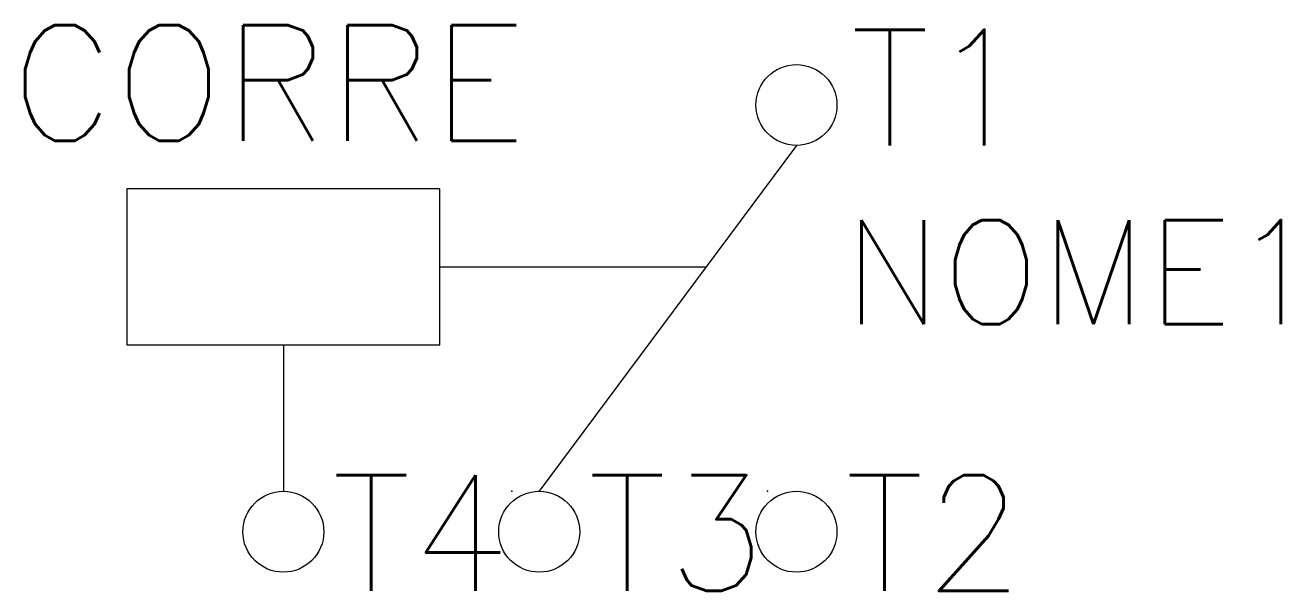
# Model space of a CAD drawing. Header units: millimetres. Extents: x 2662.5 to 2684.2, y 1251.8 to 1261.6.
import ezdxf
from ezdxf.enums import TextEntityAlignment as Align

# ---------------------------------------------------------------- set-up
doc = ezdxf.new("R2010")
doc.units = ezdxf.units.MM
doc.linetypes.add('CONTINU', pattern=[0])
doc.styles.add('TEXTSTYL', font='simplex')

msp = doc.modelspace()

# ---------------------------------------------------------------- linework, layer by layer
at = {"linetype": 'CONTINU'}
msp.add_line((2675.795, 1259.545), (2671.348, 1253.563), dxfattribs=at)
for p, q in [((2669.628, 1257.445), (2674.234, 1257.445)), ((2666.925, 1256.094), (2666.925, 1253.563))]:
    msp.add_line(p, q)
for points in [[(2675.795, 1259.545), (2675.795, 1259.545)], [(2664.222, 1256.094), (2669.628, 1256.094), (2669.628, 1258.797), (2664.222, 1258.797), (2664.222, 1256.094)], [(2666.925, 1253.563), (2666.925, 1253.563)], [(2670.872, 1253.563), (2670.872, 1253.563)], [(2671.348, 1253.563), (2671.348, 1253.563)], [(2675.295, 1253.563), (2675.295, 1253.563)]]:
    msp.add_lwpolyline(points, dxfattribs=at)
for centre in [(2675.795, 1260.245), (2666.925, 1252.863), (2671.348, 1252.863), (2675.795, 1252.863)]:
    msp.add_circle(centre, 0.7)
for p in [(2666.925, 1253.563), (2670.872, 1253.563), (2671.348, 1253.563), (2675.295, 1253.563)]:
    msp.add_point(p)

# ---------------------------------------------------------------- texts
at = {"style": 'TEXTSTYL'}
msp.add_attdef('CORRE', text='', height=2, dxfattribs=at).set_placement((2671.119, 1259.627), align=Align.RIGHT)
for tag, p in [('T1', (2676.725, 1259.547)), ('T4', (2667.76, 1251.84)), ('T3', (2672.183, 1251.84)), ('T2', (2676.63, 1251.84))]:
    msp.add_attdef(tag, p, '', height=2, dxfattribs=at)
at = {"style": 'TEXTSTYL', "flags": 8}
msp.add_attdef('NOME1', text='NOM', height=1.8, dxfattribs=at).set_placement((2676.608, 1257.355), align=Align.MIDDLE_LEFT)

doc.saveas('drawing.dxf')
